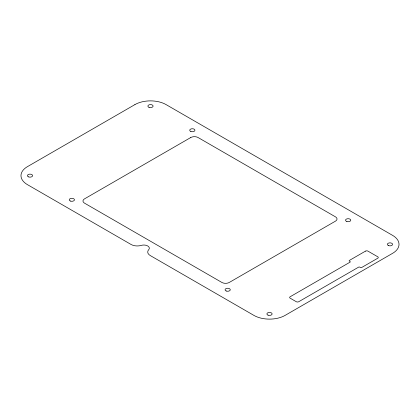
<?xml version="1.0" encoding="UTF-8"?>
<svg xmlns="http://www.w3.org/2000/svg" width="420" height="420" viewBox="0 0 420 420"><rect width="100%" height="100%" fill="white"/><g stroke="black" fill="none" stroke-linecap="round" stroke-linejoin="round"><path stroke-width="0.63" d="M134.915 104.601L27.436 166.651A22.034 12.721 0 0 0 27.436 184.643L131.108 244.498A8.673 5.008 0 0 0 141.262 245.39A5.507 3.181 0 0 1 147.714 245.963A5.507 3.181 0 0 1 148.701 249.685A8.673 5.008 0 0 0 150.25 255.549L253.922 315.399A22.034 12.721 0 0 0 285.086 315.399L392.564 253.349A22.034 12.721 0 0 0 392.564 235.358L166.078 104.601A22.034 12.721 0 0 0 134.915 104.601M190.738 137.54L84.488 198.881A5.203 3.003 0 0 0 84.488 203.128L221.902 282.461A5.203 3.003 0 0 0 229.262 282.461L335.512 221.12A5.203 3.003 0 0 0 335.512 216.872L198.098 137.54A5.203 3.003 0 0 0 190.738 137.54M365.495 251.129L349.403 260.416A0.866 0.499 0 0 0 349.403 261.125L350.018 261.476A0.866 0.499 0 0 1 350.018 262.185L290.147 296.756A1.732 1.003 0 0 0 290.147 298.169L296.279 301.712A1.732 1.003 0 0 0 298.736 301.712L358.606 267.146A0.866 0.499 0 0 1 359.835 267.146L360.449 267.498A0.866 0.499 0 0 0 361.673 267.498L377.764 258.211A1.732 1.003 0 0 0 377.764 256.793L367.946 251.129A1.732 1.003 0 0 0 365.495 251.129M346.846 221.503A2.604 1.502 0 0 0 350.753 220.201A2.604 1.502 0 0 0 346.846 218.899A2.604 1.502 0 0 0 346.846 221.503M190.874 131.486A2.604 1.502 0 0 0 194.927 130.347A2.604 1.502 0 0 0 191.195 128.888A2.604 1.502 0 0 0 190.874 131.486M226.212 291.002A2.604 1.502 0 0 0 230.265 289.868A2.604 1.502 0 0 0 226.532 288.409A2.604 1.502 0 0 0 226.212 291.002M70.392 201.043A2.604 1.502 0 0 0 74.445 199.904A2.604 1.502 0 0 0 70.712 198.45A2.604 1.502 0 0 0 70.392 201.043M149.037 107.331A2.604 1.502 0 0 0 153.09 106.192A2.604 1.502 0 0 0 149.357 104.738A2.604 1.502 0 0 0 149.037 107.331M28.555 176.888A2.604 1.502 0 0 0 32.613 175.754A2.604 1.502 0 0 0 28.88 174.295A2.604 1.502 0 0 0 28.555 176.888M268.044 315.157A2.604 1.502 0 0 0 272.102 314.018A2.604 1.502 0 0 0 268.37 312.564A2.604 1.502 0 0 0 268.044 315.157M388.526 245.6A2.604 1.502 0 0 0 392.579 244.461A2.604 1.502 0 0 0 388.846 243.002A2.604 1.502 0 0 0 388.526 245.6"/></g></svg>
